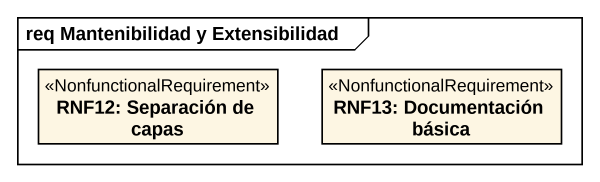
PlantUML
@startuml
mainframe req Mantenibilidad y Extensibilidad
hide circle
hide empty members
class "RNF12: Separación de capas" as RNF12_Separación_de_capas <<NonfunctionalRequirement>>
class "RNF13: Documentación básica" as RNF13_Documentación_básica <<NonfunctionalRequirement>>
@enduml
